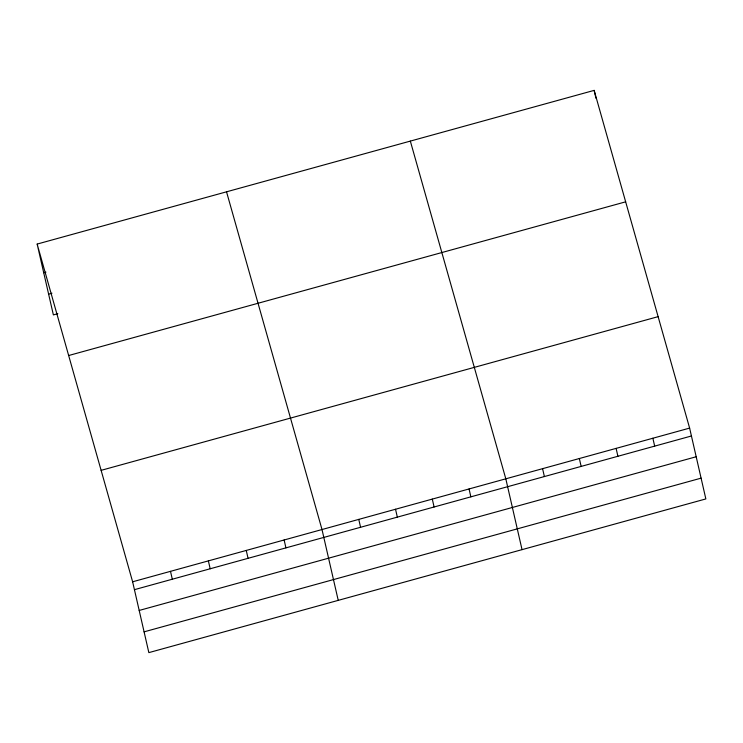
<?xml version="1.0" encoding="UTF-8"?>
<svg xmlns="http://www.w3.org/2000/svg" width="743" height="743" viewBox="0 0 743 743"><rect width="100%" height="100%" fill="white"/><g stroke="black" fill="none" stroke-linecap="round" stroke-linejoin="round"><path stroke-width="1.11" d="M37.15 244.076L594.149 90.377L689.625 428.098L705.85 498.925L148.851 652.623L132.626 581.788L37.15 244.076L53.375 314.902L57.824 313.676M43.716 272.737L45.945 272.114M48.611 294.135L51.954 293.206M68.653 355.526L625.662 201.827M101.122 470.347L658.122 316.648M132.626 581.788L689.625 428.098M134.427 589.673L691.436 435.983M139.192 610.449L696.191 456.75M144.086 631.847L701.095 478.148M410.34 141.105L505.816 478.817L522.041 549.644M226.531 191.824L322.007 529.536L338.232 600.363M594.149 90.377L595.96 98.262M652.865 438.24L654.676 446.125M616.105 448.382L617.907 456.267M579.345 458.524L581.147 466.409M542.576 468.675L544.387 476.56M469.056 488.959L470.858 496.844M432.296 499.101L434.098 506.986M395.527 509.243L397.338 517.128M358.767 519.394L360.578 527.279M284.132 539.985L285.934 547.87M246.258 550.442L248.06 558.327M208.374 560.891L210.185 568.776M170.5 571.339L172.311 579.224"/></g></svg>
